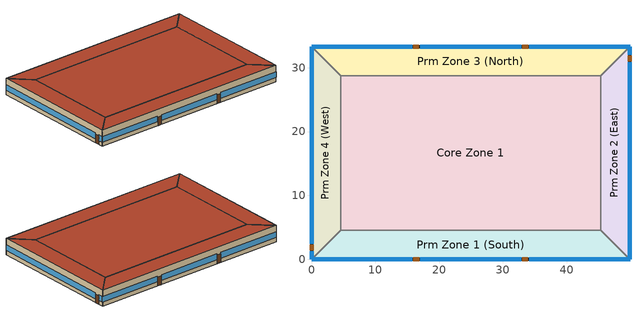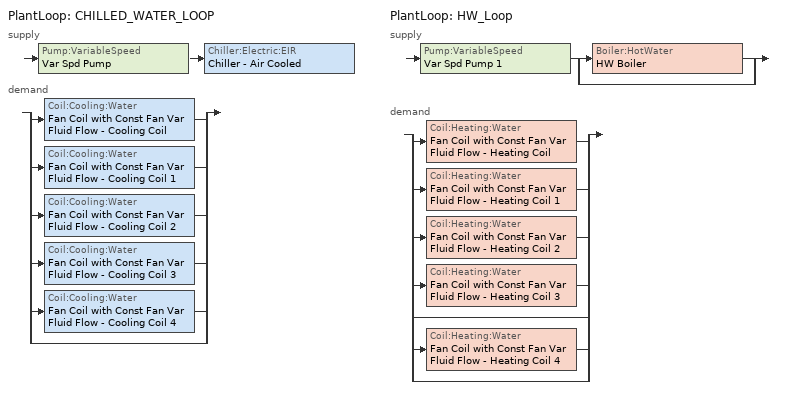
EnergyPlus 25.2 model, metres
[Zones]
Core Zone 1
 floor ground (Slab-on-grade Type 1): 45.32,28.71 45.32,4.57 4.57,4.57 4.57,28.71 z0
 wall to Prm Zone 2 (East) (Interior Wall): 45.32,4.57 45.32,28.71 z0:3.96
 wall to Prm Zone 3 (North) (Interior Wall): 45.32,28.71 4.57,28.71 z0:3.96
 wall to Prm Zone 1 (South) (Interior Wall): 4.57,4.57 45.32,4.57 z0:3.96
 wall to Prm Zone 4 (West) (Interior Wall): 4.57,28.71 4.57,4.57 z0:3.96
 roof outside (Roof Type 1): 45.32,4.57 45.32,28.71 4.57,28.71 4.57,4.57 z3.96
Prm Zone 2 (East)
 floor ground (Slab-on-grade Type 1): 49.9,33.28 49.9,0 45.32,4.57 45.32,28.71 z0
 wall outside (Exterior Wall Type 2): 49.9,0 49.9,33.28 z0:3.96
 wall to Prm Zone 1 (South) (Interior Wall): 45.32,4.57 49.9,0 z0:3.96
 wall to Prm Zone 3 (North) (Interior Wall): 49.9,33.28 45.32,28.71 z0:3.96
 window (Vertical Fenestration Type 1): 49.9,0 49.9,30.84 / 49.9,32.05 49.9,33.27 z1:2.4
 door (Swinging Door): 49.9,30.99 49.9,31.9 z0:2.13
 roof outside (Roof Type 1): 49.9,0 49.9,33.28 45.32,28.71 45.32,4.57 z3.96
Prm Zone 3 (North)
 floor ground (Slab-on-grade Type 2): 49.9,33.28 45.32,28.71 4.57,28.71 0,33.28 z0
 wall outside (Exterior Wall Type 3): 49.9,33.28 0,33.28 z0:3.96
 wall to Prm Zone 4 (West) (Interior Wall): 0,33.28 4.57,28.71 z0:3.96
 window (Vertical Fenestration Type 1): 49.91,33.28 34.09,33.28 / 32.87,33.28 17.04,33.28 / 15.82,33.28 0,33.28 z1:2.4
 door (Swinging Door): 33.94,33.28 33.03,33.28 / 16.84,33.28 15.93,33.28 z0:2.13
 roof outside (Roof Type 2): 45.32,28.71 49.9,33.28 0,33.28 4.57,28.71 z3.96
Prm Zone 1 (South)
 floor ground (Slab-on-grade Type 1): 45.32,4.57 49.9,0 0,0 4.57,4.57 z0
 wall outside (Exterior Wall Type 1): 0,0 49.9,0 z0:3.96
 wall to Prm Zone 4 (West) (Interior Wall): 4.57,4.57 0,0 z0:3.96
 window (Vertical Fenestration Type 1): 34.09,0 49.91,0 / 0,0 15.82,0 / 17.04,0 32.87,0 z1:2.4
 door (Swinging Door): 33.01,0 33.93,0 / 15.98,0 16.9,0 z0:2.13
 roof outside (Roof Type 1): 49.9,0 45.32,4.57 4.57,4.57 0,0 z3.96
Prm Zone 4 (West)
 floor ground (Slab-on-grade Type 2): 0,33.28 4.57,28.71 4.57,4.57 0,0 z0
 wall outside (Exterior Wall Type 3): 0,33.28 0,0 z0:3.96
 window (Vertical Fenestration Type 1): 0,33.27 0,2.44 / 0,1.22 0,0 z1:2.4
 door (Swinging Door): 0,2.28 0,1.37 z0:2.13
 roof outside (Roof Type 3): 0,0 4.57,4.57 4.57,28.71 0,33.28 z3.96
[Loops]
PlantLoop 'CHILLED_WATER_LOOP'
 supply: Pump:VariableSpeed 'Var Spd Pump' > Chiller:Electric:EIR 'Chiller - Air Cooled'
 demand: split
  | Coil:Cooling:Water 'Fan Coil with Const Fan Var Fluid Flow - Cooling Coil'
  | Coil:Cooling:Water 'Fan Coil with Const Fan Var Fluid Flow - Cooling Coil 1'
  | Coil:Cooling:Water 'Fan Coil with Const Fan Var Fluid Flow - Cooling Coil 2'
  | Coil:Cooling:Water 'Fan Coil with Const Fan Var Fluid Flow - Cooling Coil 3'
  | Coil:Cooling:Water 'Fan Coil with Const Fan Var Fluid Flow - Cooling Coil 4'
  | bypass
PlantLoop 'HW_Loop'
 supply: Pump:VariableSpeed 'Var Spd Pump 1' > split
  | Boiler:HotWater 'HW Boiler'
  | bypass
 demand: split
  | Coil:Heating:Water 'Fan Coil with Const Fan Var Fluid Flow - Heating Coil'
  | Coil:Heating:Water 'Fan Coil with Const Fan Var Fluid Flow - Heating Coil 1'
  | Coil:Heating:Water 'Fan Coil with Const Fan Var Fluid Flow - Heating Coil 2'
  | Coil:Heating:Water 'Fan Coil with Const Fan Var Fluid Flow - Heating Coil 3'
  | bypass
  | Coil:Heating:Water 'Fan Coil with Const Fan Var Fluid Flow - Heating Coil 4'
  | bypass
[Building]
Model for 229 Test Cases: Loads convergence tolerance value=0.04; Maximum number of warmup days=25; Minimum number of warmup days=6; North axis=0; Solar distribution=FullInteriorAndExterior; Temperature convergence tolerance value=0.2; Terrain=City
[Site:GroundTemperature:BuildingSurface]
21, 21, 21, 21, 21, 21, 21, 21, 21, 21, 21, 21
[Site:Location]
Denver Intl AP: Elevation=1650; Latitude=39.833; Longitude=-104.65; Time zone=-7
[SizingPeriod:DesignDay] Barometric pressure=83009; Begin environment reset mode=FullResetAtBeginEnvironment; Day of month=21; Daylight saving time indicator=No; Dry bulb temperature range modifier type=DefaultMultipliers; Rain indicator=No; Snow indicator=No
Name | Daily dry bulb temperature range | Day type | Humidity condition type | Maximum dry bulb temperature | Month | Solar model indicator | Wetbulb or dewpoint at maximum dry bulb | Wind direction | Wind speed | Enthalpy at maximum dry bulb | Sky clearness
Denver.Intl.AP Ann Clg 1% Condns DB=>MWB | 17.3 | SummerDesignDay | WetBulb | 33.5 | 7 | ASHRAETau2017 | 15.4 | 20 | 4.2
Denver.Intl.AP Ann Clg 1% Condns DP=>MDB | 15.3 | SummerDesignDay | DewPoint | 19.9 | 7 | ASHRAETau2017 | 15 | 20 | 4.2
Denver.Intl.AP Ann Clg 1% Condns Enth=>MDB | 15.3 | SummerDesignDay | Enthalpy | 26.8 | 7 | ASHRAETau2017 |  | 20 | 4.2 | 55800
Denver.Intl.AP Ann Clg 1% Condns WB=>MDB | 14.8 | SummerDesignDay | WetBulb | 27 | 7 | ASHRAETau2017 | 17.6 | 20 | 4.2
Denver.Intl.AP Ann Htg 99% Condns DB | 0 | WinterDesignDay | WetBulb | -14.6 | 12 | ASHRAEClearSky | -14.6 | 230 | 3.4 |  | 0
Denver.Intl.AP Ann Htg Wind 99% Condns WS=>MCDB | 0 | WinterDesignDay | WetBulb | 2.7 | 12 | ASHRAEClearSky | 2.7 | 230 | 11.8 |  | 0
Denver.Intl.AP Ann Hum_n 99% Condns DP=>MCDB | 0 | WinterDesignDay | DewPoint | -6.5 | 12 | ASHRAEClearSky | -19.6 | 230 | 3.4 |  | 0
[Construction]
Exterior Wall Type 1: Exterior Wall Type 1 Stucco, Exterior Wall Type 1 Gypsum Board, Exterior Wall Type 1 Insulation, Exterior Wall Type 1 Gypsum Board
Exterior Wall Type 2: Exterior Wall Type 2 Stucco, Exterior Wall Type 2 Gypsum Board, Exterior Wall Type 2 Insulation, Exterior Wall Type 2 Gypsum Board
Exterior Wall Type 3: Exterior Wall Type 3 Total surface-to-surface thermal resistance
Interior Furnishings: Wood 6in
Interior Wall: Interior Wall surface-to-surface thermal resistance
Roof Type 1: Roof Type 1 Metal Deck, Roof Type 1 Continuous Insulation, Roof Type 1 Built-up roofing
Roof Type 2: Roof Type 2 Metal Deck, Roof Type 2 Continuous Insulation, Roof Type 2 Built-up roofing
Roof Type 3: Roof Type 3 Total surface-to-surface thermal resistance
Slab-on-grade Type 1: Slab-on-grade Type 1 Concrete
Slab-on-grade Type 2: Slab-on-grade Type 2 Concrete, Insulation for Slab on grade Type 2
Swinging Door: Opaque Door Panel
Vertical Fenestration Type 1: Vertical Fenestration Type 1 simple material
[Material] Solar absorptance=0.7; Thermal absorptance=0.9
Name | Conductivity | Density | Roughness | Specific heat | Thickness | Visible absorptance
Exterior Wall Type 1 Gypsum Board | 0.16 | 800 | MediumSmooth | 1090 | 0.0159 | 0.7
Exterior Wall Type 1 Insulation | 0.037 | 9.6 | Smooth | 838 | 0.062 | 0.7
Exterior Wall Type 1 Stucco; Exterior Wall Type 2 Stucco | 0.72 | 1856 | Smooth | 840 | 0.0254 | 0.7
Exterior Wall Type 2 Gypsum Board | 0.16 | 800 | MediumSmooth | 1090 | 0.099 | 0.7
Exterior Wall Type 2 Insulation | 0.037 | 9.6 | Smooth | 838 | 0.179 | 0.7
Insulation for Slab on grade Type 2 | 0.04 | 91.31 | Smooth | 838 | 0.1143 | 0.7
Roof Type 1 Built-up roofing | 0.16 | 1120 | VeryRough | 1460 | 0.0095 | 0.7
Roof Type 1 Continuous Insulation | 0.02 | 32 | Smooth | 922 | 0.0527 | 0.7
Roof Type 1 Metal Deck; Roof Type 2 Metal Deck | 45.28 | 7824 | Smooth | 500 | 0.0008 | 0.2
Roof Type 2 Continuous Insulation | 0.02 | 32 | Smooth | 922 | 0.106 | 0.7
Slab-on-grade Type 1 Concrete; Slab-on-grade Type 2 Concrete | 2.31 | 2322 | MediumSmooth | 832 | 0.1016 | 0.8
Wood 6in | 0.12 | 540 | MediumSmooth | 1210 | 0.15 | 0.7
[Material:NoMass] Solar absorptance=0.7; Thermal absorptance=0.9; Visible absorptance=0.7
Name | Roughness | Thermal resistance
Exterior Wall Type 3 Total surface-to-surface thermal resistance | Smooth | 1.95
Interior Wall surface-to-surface thermal resistance | Smooth | 0.35
Opaque Door Panel | MediumRough | 0.475964
Roof Type 2 Built-up roofing | Smooth | 0.059
Roof Type 3 Total surface-to-surface thermal resistance | Smooth | 2.66
[WindowMaterial:SimpleGlazingSystem]
Vertical Fenestration Type 1 simple material: Solar heat gain coefficient=0.387; U factor=3.29; Visible transmittance=0.417
[Boiler:HotWater]
HW Boiler: Boiler flow mode=NotModulated; Design water flow rate=Autosize; Efficiency curve temperature evaluation variable=LeavingBoiler; End use subcategory=General; Fuel type=NaturalGas; Maximum part load ratio=1; Minimum part load ratio=0; Nominal capacity=87921.3; Nominal thermal efficiency=0.84; Normalized boiler efficiency curve=Boiler Efficiency; Off cycle parasitic fuel load=0; On cycle parasitic electric load=0; Optimum part load ratio=1; Sizing factor=1; Water outlet upper temperature limit=99
[Chiller:Electric:EIR]
Chiller - Air Cooled: Basin heater capacity=0; Basin heater setpoint temperature=10; Chiller flow mode=NotModulated; Condenser fan power ratio=0; Condenser flow control=ConstantFlow; Condenser heat recovery relative capacity fraction=1; Condenser minimum flow fraction=0.2; Condenser type=AirCooled; Cooling capacity function of temperature curve=OS:Curve:Biquadratic 3; Electric input to cooling output ratio function of part load ratio curve=OS:Curve:Quadratic 4; Electric input to cooling output ratio function of temperature curve=OS:Curve:Biquadratic 4; End use subcategory=General; Fraction of compressor electric consumption rejected by condenser=1; Leaving chilled water lower temperature limit=2; Maximum part load ratio=1; Minimum part load ratio=0.1; Minimum unloading ratio=0.2; Optimum part load ratio=1; Reference capacity=87921.3; Reference chilled water flow rate=Autosize; Reference condenser fluid flow rate=Autosize; Reference cop=4.1; Reference entering condenser fluid temperature=29.4; Reference leaving chilled water temperature=6.67; Sizing factor=1; Thermosiphon minimum temperature difference=0
[Coil:Cooling:Water] Availability schedule=Always On Discrete hvac_library; Design air flow rate=Autosize; Design inlet air humidity ratio=Autosize; Design inlet air temperature=Autosize; Design inlet water temperature=Autosize; Design outlet air humidity ratio=Autosize; Design outlet air temperature=Autosize; Design water flow rate=Autosize; Heat exchanger configuration=CrossFlow; Type of analysis=SimpleAnalysis
Fan Coil with Const Fan Var Fluid Flow - Cooling Coil; Fan Coil with Const Fan Var Fluid Flow - Cooling Coil 1; Fan Coil with Const Fan Var Fluid Flow - Cooling Coil 2; Fan Coil with Const Fan Var Fluid Flow - Cooling Coil 3; Fan Coil with Const Fan Var Fluid Flow - Cooling Coil 4
[Coil:Heating:Water] Availability schedule=Always On Discrete hvac_library; Maximum water flow rate=Autosize; Performance input method=NominalCapacity; Rated capacity=Autosize; Rated inlet air temperature=16.6; Rated inlet water temperature=82.2; Rated outlet air temperature=32.2; Rated outlet water temperature=71.1; Rated ratio for air and water convection=0.5; U factor times area value=Autosize
Fan Coil with Const Fan Var Fluid Flow - Heating Coil; Fan Coil with Const Fan Var Fluid Flow - Heating Coil 1; Fan Coil with Const Fan Var Fluid Flow - Heating Coil 2; Fan Coil with Const Fan Var Fluid Flow - Heating Coil 3; Fan Coil with Const Fan Var Fluid Flow - Heating Coil 4
[DesignSpecification:OutdoorAir] Outdoor air flow air changes per hour=0; Outdoor air method=Sum
Name | Outdoor air flow per person | Outdoor air flow per zone | Outdoor air flow per zone floor area
Core_Zone_Design_OA | 1e-08 | 0 | 0.0004318
Perimeter_Zone_1_Design_OA; Perimeter_Zone_2_Design_OA; Perimeter_Zone_3_Design_OA; Perimeter_Zone_4_Design_OA | 0 | 0.0943895 | 0
[DesignSpecification:OutdoorAir:SpaceList]
Name | Space design specification outdoor air object name 1 | Space name 1
Core Zone 1 DSOA Space List | Core_Zone_Design_OA | Core_Space_1
Prm Zone 1 (South) DSOA Space List | Perimeter_Zone_1_Design_OA | Perimeter_Space_1
Prm Zone 2 (East) DSOA Space List | Perimeter_Zone_2_Design_OA | Perimeter_Space_2
Prm Zone 3 (North) DSOA Space List | Perimeter_Zone_3_Design_OA | Perimeter_Space_3
Prm Zone 4 (West) DSOA Space List | Perimeter_Zone_4_Design_OA | Perimeter_Space_4
[DesignSpecification:ZoneAirDistribution] Minimum zone ventilation efficiency=0; Zone air distribution effectiveness in cooling mode=0.8; Zone air distribution effectiveness in heating mode=0.8
Core Zone 1 Design Spec Zone Air Dist; Prm Zone 1 (South) Design Spec Zone Air Dist; Prm Zone 2 (East) Design Spec Zone Air Dist; Prm Zone 3 (North) Design Spec Zone Air Dist; Prm Zone 4 (West) Design Spec Zone Air Dist
[ElectricEquipment] Design level calculation method=Watts/Area; End use subcategory=GeneralEquipment; Fraction latent=0; Fraction lost=0; Fraction radiant=0.2; Watts per floor area=8.07
Name | Schedule | Zone or zonelist or space or spacelist
Core_bottom Elec Equip | Core_Space_Elec_Equip_Sch | Core_Space_1
Perimeter_bot_ZN_1 Elec Equip | Perimeter_Space_1_Elec_Equip_Sch | Perimeter_Space_1
Perimeter_bot_ZN_2 Elec Equip | Perimeter_Space_2_Elec_Equip_Sch | Perimeter_Space_2
Perimeter_bot_ZN_3 Elec Equip | Perimeter_Space_3_Elec_Equip_Sch | Perimeter_Space_3
Perimeter_bot_ZN_4 Elec Equip | Perimeter_bot_ZN_4 Elec Equip Sch | Perimeter_Space_4
[EnergyManagementSystem:Sensor]
EFC_meter: Output variable or output meter=Electricity:Facility
[Fan:ConstantVolume] Availability schedule=Always On Discrete hvac_library; Fan total efficiency=0.7; Maximum flow rate=0.943895; Motor efficiency=0.9; Motor in airstream fraction=1; Pressure rise=250
Fan Coil with Const Fan Var Fluid Flow - Fan; Fan Coil with Const Fan Var Fluid Flow - Fan 1; Fan Coil with Const Fan Var Fluid Flow - Fan 2; Fan Coil with Const Fan Var Fluid Flow - Fan 3; Fan Coil with Const Fan Var Fluid Flow - Fan 4
[InternalMass] Construction=Interior Furnishings
Name | Zone or zonelist | Space or spacelist | Surface area
Core_bottom Internal Mass | Core Zone 1 | Core_Space_1 | 1967.31
Perimeter_bot_ZN_1 Internal Mass | Prm Zone 1 (South) | Perimeter_Space_1 | 414.719
Perimeter_bot_ZN_2 Internal Mass | Prm Zone 2 (East) | Perimeter_Space_2 | 262.544
Perimeter_bot_ZN_3 Internal Mass | Prm Zone 3 (North) | Perimeter_Space_3 | 414.719
Perimeter_bot_ZN_4 Internal Mass | Prm Zone 4 (West) | Perimeter_Space_4 | 262.544
[Lights] Design level calculation method=Watts/Area; End use subcategory=GeneralLights; Fraction radiant=0.7; Fraction replaceable=1; Fraction visible=0.2; Return air fraction=0; Watts per floor area=11.033
Name | Schedule | Zone or zonelist or space or spacelist
Core_bottom Lighting | Core_Space_Lighting_Sch | Core_Space_1
Perimeter_bot_ZN_1 Lighting | Perimeter_Space_1_Lighting_Sch | Perimeter_Space_1
Perimeter_bot_ZN_2 Lighting | Perimeter_Space_2_Lighting_Sch | Perimeter_Space_2
Perimeter_bot_ZN_3 Lighting | Perimeter_Space_3_Lighting_Sch | Perimeter_Space_3
Perimeter_bot_ZN_4 Lighting | Perimeter_Space_4_Lighting_Sch | Perimeter_Space_4
[People] Activity level schedule=People heating rate; Fraction radiant=0.3; Number of people calculation method=People/Area; People per floor area=0.0538196; Sensible heat fraction=0.55
Name | Number of people schedule | Zone or zonelist or space or spacelist
Core_bottom People | Core_Space Occupant Sch | Core_Space_1
Perimeter_bot_ZN_1 People | Perimeter_Space_1_Occupant_Sch | Perimeter_Space_1
Perimeter_bot_ZN_2 People | Perimeter_Space_2_Occupant_Sch | Perimeter_Space_2
Perimeter_bot_ZN_3 People | Perimeter_Space_3_Occupant_Sch | Perimeter_Space_3
Perimeter_bot_ZN_4 People | Perimeter_Space_4_Occupant_Sch | Perimeter_Space_4
[PlantEquipmentList]
CHILLED_WATER_LOOP Cooling Equipment List: Chiller - Air Cooled, Chiller:Electric:EIR
HW_Loop Heating Equipment List: HW Boiler, Boiler:HotWater
[PlantEquipmentOperation:CoolingLoad]
CHILLED_WATER_LOOP Cooling Operation Scheme: Load range 1 lower limit=0; Load range 1 upper limit=1000000000; Range 1 equipment list=CHILLED_WATER_LOOP Cooling Equipment List
[PlantEquipmentOperation:HeatingLoad]
HW_Loop Heating Operation Scheme: Load range 1 lower limit=0; Load range 1 upper limit=1000000000; Range 1 equipment list=HW_Loop Heating Equipment List
[PlantEquipmentOperationSchemes] Control scheme 1 schedule=Always On Discrete
Name | Control scheme 1
CHILLED_WATER_LOOP Operation Schemes | CHILLED_WATER_LOOP Cooling Operation Scheme
HW_Loop Operation Schemes | HW_Loop Heating Operation Scheme
[PlantLoop] Common pipe simulation=None; Fluid type=Water; Load distribution scheme=Optimal; Maximum loop flow rate=Autosize; Maximum loop temperature=100; Minimum loop flow rate=0; Minimum loop temperature=0; Plant loop demand calculation scheme=SingleSetpoint; Plant loop volume=Autocalculate
Name | Plant equipment operation scheme
CHILLED_WATER_LOOP | CHILLED_WATER_LOOP Operation Schemes
HW_Loop | HW_Loop Operation Schemes
[Pump:VariableSpeed] Design minimum flow rate=0; Design minimum flow rate fraction=0; Design pump head=179352; Design shaft power per unit flow rate per unit head=1.28205; End use subcategory=General; Fraction of motor inefficiencies to fluid stream=0; Motor efficiency=0.9; Pump control type=Continuous; Skin loss radiative fraction=0.5; Coefficient 1 of the part load performance curve=0; Coefficient 2 of the part load performance curve=1; Coefficient 3 of the part load performance curve=0; Coefficient 4 of the part load performance curve=0
Name | Design electric power per unit flow rate | Design maximum flow rate | Design power consumption | Design power sizing method
Var Spd Pump | 348707 | 0.00378541 | 1320 | PowerPerFlow
Var Spd Pump 1 | 348701.1 | 0.0012618 | 380 | PowerPerFlowPerPressure
[SetpointManager:OutdoorAirReset] Control variable=Temperature
Name | Outdoor high temperature | Outdoor low temperature | Setpoint at outdoor high temperature | Setpoint at outdoor low temperature
OA Temp Reset | 26.6667 | 15.5556 | 6.66667 | 12.2222
OA Temp Reset 1 | 24 | 10 | 13 | 17
[Sizing:Plant] Coincident sizing factor mode=None; Sizing option=Coincident; Zone timesteps in averaging window=1
Name | Design loop exit temperature | Loop design temperature difference | Loop type
CHILLED_WATER_LOOP | 6.66667 | 6.66667 | Cooling
HW_Loop | 82.2222 | 83.3333 | Heating
[Sizing:Zone] Account for dedicated outdoor air system=No; Cooling design air flow method=DesignDay; Cooling design air flow rate=0; Cooling minimum air flow=0; Cooling minimum air flow fraction=0; Cooling minimum air flow per zone floor area=0.000762; Heating design air flow method=DesignDayWithLimit; Heating design air flow rate=0; Heating maximum air flow=0; Heating maximum air flow fraction=0.5; Heating maximum air flow per zone floor area=0; Type of space sum to use=Coincident; Zone cooling design supply air humidity ratio=0.0085; Zone cooling design supply air humidity ratio difference=0.005; Zone cooling design supply air temperature=12.7778; Zone cooling design supply air temperature input method=SupplyAirTemperature; Zone heating design supply air humidity ratio=0.008; Zone heating design supply air temperature=32.2222; Zone heating design supply air temperature difference=11.11; Zone heating design supply air temperature input method=SupplyAirTemperature; Zone humidification design supply air humidity ratio difference=0.005; Zone latent cooling design supply air humidity ratio input method=HumidityRatioDifference; Zone latent heating design supply air humidity ratio input method=HumidityRatioDifference; Zone load sizing method=Sensible Load Only No Latent Load
Name | Design specification outdoor air object | Design specification zone air distribution object | Zone cooling design supply air temperature difference
Core Zone 1 | Core Zone 1 DSOA Space List | Core Zone 1 Design Spec Zone Air Dist | 8.33333
Prm Zone 1 (South) | Prm Zone 1 (South) DSOA Space List | Prm Zone 1 (South) Design Spec Zone Air Dist | 11.1111
Prm Zone 2 (East) | Prm Zone 2 (East) DSOA Space List | Prm Zone 2 (East) Design Spec Zone Air Dist | 11.1111
Prm Zone 3 (North) | Prm Zone 3 (North) DSOA Space List | Prm Zone 3 (North) Design Spec Zone Air Dist | 11.1111
Prm Zone 4 (West) | Prm Zone 4 (West) DSOA Space List | Prm Zone 4 (West) Design Spec Zone Air Dist | 11.1111
[Space]
Name | Zone
Core_Space_1 | Core Zone 1
Perimeter_Space_1 | Prm Zone 1 (South)
Perimeter_Space_2 | Prm Zone 2 (East)
Perimeter_Space_3 | Prm Zone 3 (North)
Perimeter_Space_4 | Prm Zone 4 (West)
[ThermostatSetpoint:DualSetpoint] Cooling setpoint temperature schedule=Cooling Themostat Setpoint; Heating setpoint temperature schedule=Heating Thermostat Setpoint
Core_bottom Setpoints; Perimeter_bot_ZN_1 Setpoints; Perimeter_bot_ZN_2 Setpoints; Perimeter_bot_ZN_3 Setpoints; Perimeter_bot_ZN_4 Setpoints
[Zone] Ceiling height=3.96; Multiplier=1; Part of total floor area=Yes
Core Zone 1; Prm Zone 1 (South); Prm Zone 2 (East); Prm Zone 3 (North); Prm Zone 4 (West)
[ZoneControl:Thermostat] Temperature difference between cutout and setpoint=0
Name | Zone or zonelist | Control 1 | Control type schedule
Core Zone 1 Thermostat | Core Zone 1 | Core_bottom Setpoints | Core Zone 1 Thermostat Schedule
Prm Zone 1 (South) Thermostat | Prm Zone 1 (South) | Perimeter_bot_ZN_1 Setpoints | Prm Zone 1 (South) Thermostat Schedule
Prm Zone 2 (East) Thermostat | Prm Zone 2 (East) | Perimeter_bot_ZN_2 Setpoints | Prm Zone 2 (East) Thermostat Schedule
Prm Zone 3 (North) Thermostat | Prm Zone 3 (North) | Perimeter_bot_ZN_3 Setpoints | Prm Zone 3 (North) Thermostat Schedule
Prm Zone 4 (West) Thermostat | Prm Zone 4 (West) | Perimeter_bot_ZN_4 Setpoints | Prm Zone 4 (West) Thermostat Schedule
[Zone equipment]
Core Zone 1: Core_Zone_Fan_Coil_with_Const_Fan_Var_Fluid_Flow
Prm Zone 1 (South): Core_Zone_Fan_Coil_with_Const_Fan_Var_Fluid_Flow 2
Prm Zone 2 (East): Core_Zone_Fan_Coil_with_Const_Fan_Var_Fluid_Flow 1
Prm Zone 3 (North): Core_Zone_Fan_Coil_with_Const_Fan_Var_Fluid_Flow 3
Prm Zone 4 (West): Core_Zone_Fan_Coil_with_Const_Fan_Var_Fluid_Flow 4
[ZoneHVAC:FourPipeFanCoil] Availability schedule=Perimeter_bot_ZN_1 OA Schedule; Capacity control method=ConstantFanVariableFlow; Maximum cold water flow rate=Autosize; Maximum hot water flow rate=Autosize; Maximum outdoor air flow rate=Autosize; Maximum supply air flow rate=0.943895; Maximum supply air temperature in heating mode=Autosize; Minimum supply air temperature in cooling mode=Autosize
Name | Cooling coil | Heating coil | Supply air fan
Core_Zone_Fan_Coil_with_Const_Fan_Var_Fluid_Flow | Fan Coil with Const Fan Var Fluid Flow - Cooling Coil | Fan Coil with Const Fan Var Fluid Flow - Heating Coil | Fan Coil with Const Fan Var Fluid Flow - Fan
Core_Zone_Fan_Coil_with_Const_Fan_Var_Fluid_Flow 1 | Fan Coil with Const Fan Var Fluid Flow - Cooling Coil 1 | Fan Coil with Const Fan Var Fluid Flow - Heating Coil 1 | Fan Coil with Const Fan Var Fluid Flow - Fan 1
Core_Zone_Fan_Coil_with_Const_Fan_Var_Fluid_Flow 2 | Fan Coil with Const Fan Var Fluid Flow - Cooling Coil 2 | Fan Coil with Const Fan Var Fluid Flow - Heating Coil 2 | Fan Coil with Const Fan Var Fluid Flow - Fan 2
Core_Zone_Fan_Coil_with_Const_Fan_Var_Fluid_Flow 3 | Fan Coil with Const Fan Var Fluid Flow - Cooling Coil 3 | Fan Coil with Const Fan Var Fluid Flow - Heating Coil 3 | Fan Coil with Const Fan Var Fluid Flow - Fan 3
Core_Zone_Fan_Coil_with_Const_Fan_Var_Fluid_Flow 4 | Fan Coil with Const Fan Var Fluid Flow - Cooling Coil 4 | Fan Coil with Const Fan Var Fluid Flow - Heating Coil 4 | Fan Coil with Const Fan Var Fluid Flow - Fan 4
[ZoneInfiltration:DesignFlowRate] Constant term coefficient=0; Velocity term coefficient=0
Name | Air changes per hour | Design flow rate calculation method | Zone or zonelist or space or spacelist | Flow rate per exterior surface area | Flow rate per floor area | Schedule
Infiltration_Method_1_Core_Zone | 0 | AirChanges/Hour | Core_Space_1
Infiltration_Method_1_Zone_1 | 0.5 | AirChanges/Hour | Perimeter_Space_1
Infiltration_Method_2_Zone_2 |  | Flow/ExteriorWallArea | Perimeter_Space_2 | 0.000586232
Infiltration_Method_3_Zone_3 |  | Flow/Area | Perimeter_Space_3 |  | 0.000388417 | Constant Schedule
Infiltration_Method_3_Zone_4 |  | Flow/Area | Perimeter_Space_4 |  | 0.000409092 | Constant Schedule
[Curve:Biquadratic] Minimum value of x=0; Minimum value of y=0
Name | Maximum value of x | Maximum value of y | Coefficient1 constant | Coefficient2 x | Coefficient3 x 2 | Coefficient4 y | Coefficient5 y 2 | Coefficient6 x y
Boiler Efficiency | 1 | 1 | 1 | 0 | 0 | 0 | 0 | 0
OS:Curve:Biquadratic 3 | 20 | 50 | 1.04338 | 0.0407077 | 0.0004506 | -0.0041514 | -8.86e-05 | -0.0003467
OS:Curve:Biquadratic 4 | 20 | 50 | 0.596191 | -0.0099496 | 0.0007888 | 0.0004506 | 0.0004875 | -0.0007623
[Curve:Quadratic]
OS:Curve:Quadratic 4: Maximum value of x=1.2; Minimum value of x=0; Coefficient1 constant=1.68531; Coefficient2 x=-0.999344; Coefficient3 x 2=0.314032
[Schedule:Compact]
Core Zone 1 Thermostat Schedule; Prm Zone 1 (South) Thermostat Schedule; Prm Zone 2 (East) Thermostat Schedule; Prm Zone 3 (North) Thermostat Schedule; Prm Zone 4 (West) Thermostat Schedule: Through: 12/31, For: AllDays, Until: 24:00, 4
Core_Space Occupant Sch; Perimeter_Space_1_Occupant_Sch; Perimeter_Space_2_Occupant_Sch; Perimeter_Space_3_Occupant_Sch; Perimeter_Space_4_Occupant_Sch: Through: 12/31, For: Weekdays, Until: 06:00, 0, Until: 07:00, 0.1, Until: 08:00, 0.2, Until: 10:00, 0.95, Until: 11:00, 0.975703, Until: 12:00, 0.95, Until: 13:00, 0.513528, Until: 14:00, 0.95, Until: 15:00, 0.975703, Until: 17:00, 0.95, Until: 18:00, 0.3, Until: 22:00, 0.1, Until: 23:00, 0.05, Until: 24:00, 0.05, For: Saturday, Until: 06:00, 0, Until: 07:00, 0.1, Until: 08:00, 0.1, Until: 10:00, 0.3, Until: 11:00, 0.308117, Until: 12:00, 0.3, Until: 13:00, 0.102706, Until: 14:00, 0.1, Until: 15:00, 0.102706, Until: 17:00, 0.1, Until: 18:00, 0.05, Until: 19:00, 0.05, Until: 24:00, 0, For: SummerDesignDay, Until: 06:00, 1e-09, Until: 22:00, 1, Until: 24:00, 0.05, For: WinterDesignDay, Until: 24:00, 0, For:Sunday Holidays AllOtherDays, Until: 06:00, 0, Until: 18:00, 0.05, Until: 24:00, 0
Core_Space_Elec_Equip_Sch; Perimeter_Space_1_Elec_Equip_Sch; Perimeter_Space_2_Elec_Equip_Sch; Perimeter_Space_3_Elec_Equip_Sch; Perimeter_bot_ZN_4 Elec Equip Sch: Through: 12/31, For: Weekdays, Until: 06:00, 0.307674, Until: 08:00, 0.381235, Until: 12:00, 0.857778, Until: 13:00, 0.76247, Until: 17:00, 0.857778, Until: 18:00, 0.476543, Until: 24:00, 0.381235, For: SummerDesignDay, Until: 24:00, 1, For: Saturday, Until: 06:00, 0.230755, Until: 08:00, 0.381235, Until: 12:00, 0.476543, Until: 17:00, 0.33358, Until: 19:00, 0.285926, Until: 24:00, 0.230755, For: WinterDesignDay, Until: 24:00, 0, For: Sunday Holidays AllOtherDays, Until: 06:00, 0.230755, Until: 18:00, 0.285926, Until: 24:00, 0.230755
Core_Space_Lighting_Sch; Perimeter_Space_1_Lighting_Sch; Perimeter_Space_2_Lighting_Sch; Perimeter_Space_3_Lighting_Sch; Perimeter_Space_4_Lighting_Sch: Through: 12/31, For: Weekdays, Until: 5:00, 0.05, Until: 6:00, 0.1, Until: 7:00, 0.0862326, Until: 8:00, 0.258698, Until: 17:00, 0.776093, Until: 18:00, 0.431163, Until: 20:00, 0.258698, Until: 22:00, 0.172465, Until: 23:00, 0.0862326, Until: 24:00, 0.0431163, For: SummerDesignDay, Until: 24:00, 1, For: Saturday, Until: 6:00, 0.05, Until: 8:00, 0.0862326, Until: 12:00, 0.258698, Until: 17:00, 0.129349, Until: 19:00, 0.0431163, Until: 24:00, 0.05, For: WinterDesignDay, Until: 24:00, 0, For: Sunday Holidays AllOtherDays, Until: 6:00, 0.05, Until: 18:00, 0.0431163, Until: 24:00, 0.05
Perimeter_bot_ZN_1 OA Schedule: Through: 12/31, For: Weekdays SummerDesignDay, Until: 06:00, 0, Until: 22:00, 1, Until: 24:00, 0, For: Saturday WinterDesignDay, Until: 06:00, 0, Until: 18:00, 1, Until: 24:00, 0, For: AllOtherDays, Until: 24:00, 0
[Schedule:Constant]
Name | Hourly value
Always On Discrete; Always On Discrete hvac_library | 1
People heating rate | 120
[Schedule:Day:Interval]
Saturdays: 05:00, 26.7, 17:00, 24, 24:00, 26.7, No
Saturdays 1: 05:00, 15.6, 17:00, 21, 24:00, 15.6, No
Schedule Day 6; Schedule Day 8; Schedule Day 9: 24:00, 1, No
Schedule Day 10; Schedule Day 13: 24:00, 26.6667, No
Schedule Day 11; Schedule Day 12: 24:00, 15.5556, No
Sundays: 24:00, 26.7, No
Sundays 2: 24:00, 15.6, No
Weekday: 05:00, 15.6, 22:00, 21, 24:00, 15.6, No
Weekdays: 05:00, 26.7, 22:00, 24, 24:00, 26.1005, No
[Schedule:Week:Daily]
Constant Schedule Week Rule - Jan1-Dec31: Schedule Day 6, Schedule Day 6, Schedule Day 6, Schedule Day 6, Schedule Day 6, Schedule Day 6, Schedule Day 6, Schedule Day 6, Schedule Day 8, Schedule Day 9, Schedule Day 6, Schedule Day 6
Cooling Themostat Setpoint Week Rule - Jan1-Jan2: Weekdays, Weekdays, Weekdays, Weekdays, Weekdays, Weekdays, Saturdays, Weekdays, Schedule Day 10, Schedule Day 13, Weekdays, Weekdays
Cooling Themostat Setpoint Week Rule - Jan3-Dec31: Sundays, Weekdays, Weekdays, Weekdays, Weekdays, Weekdays, Saturdays, Weekdays, Schedule Day 10, Schedule Day 13, Weekdays, Weekdays
Heating Thermostat Setpoint Week Rule - Jan1-Jan2: Weekday, Weekday, Weekday, Weekday, Weekday, Weekday, Saturdays 1, Weekday, Schedule Day 12, Schedule Day 11, Weekday, Weekday
Heating Thermostat Setpoint Week Rule - Jan3-Dec31: Sundays 2, Weekday, Weekday, Weekday, Weekday, Weekday, Saturdays 1, Weekday, Schedule Day 12, Schedule Day 11, Weekday, Weekday
[Schedule:Year]
Constant Schedule: Constant Schedule Week Rule - Jan1-Dec31, 1, 1, 12, 31
Cooling Themostat Setpoint: Cooling Themostat Setpoint Week Rule - Jan1-Jan2, 1, 1, 1, 2, Cooling Themostat Setpoint Week Rule - Jan3-Dec31, 1, 3, 12, 31
Heating Thermostat Setpoint: Heating Thermostat Setpoint Week Rule - Jan1-Jan2, 1, 1, 1, 2, Heating Thermostat Setpoint Week Rule - Jan3-Dec31, 1, 3, 12, 31
